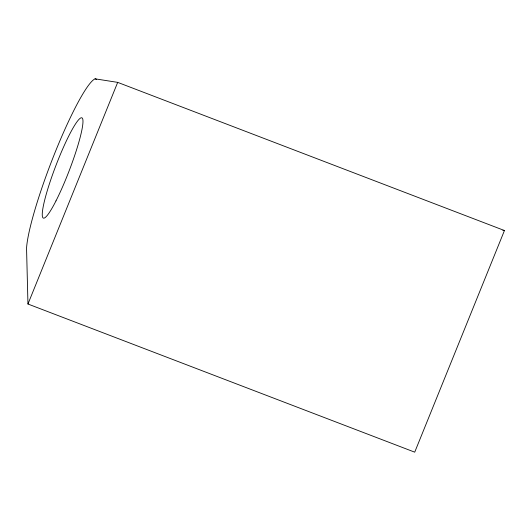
<?xml version="1.0" encoding="UTF-8"?>
<svg xmlns="http://www.w3.org/2000/svg" width="531" height="531" viewBox="0 0 531 531"><rect width="100%" height="100%" fill="white"/><g stroke="black" fill="none" stroke-linecap="round" stroke-linejoin="round"><path stroke-width="0.8" d="M27.957 304.017L117.69 82.371L504.45 230.527L414.718 452.166L27.957 304.017L26.55 248.176A95.507 12.658 -69 0 1 55.722 150.87A95.507 12.658 -69 0 1 95.109 78.834L117.69 82.371M502.837 230.275L504.45 230.527M95.109 78.834L96.655 79.424M55.987 200.877A53.724 7.122 -69 0 0 82.577 118.605A53.724 7.122 -69 0 0 49.277 184.27A53.724 7.122 -69 0 0 55.987 200.877"/></g></svg>
